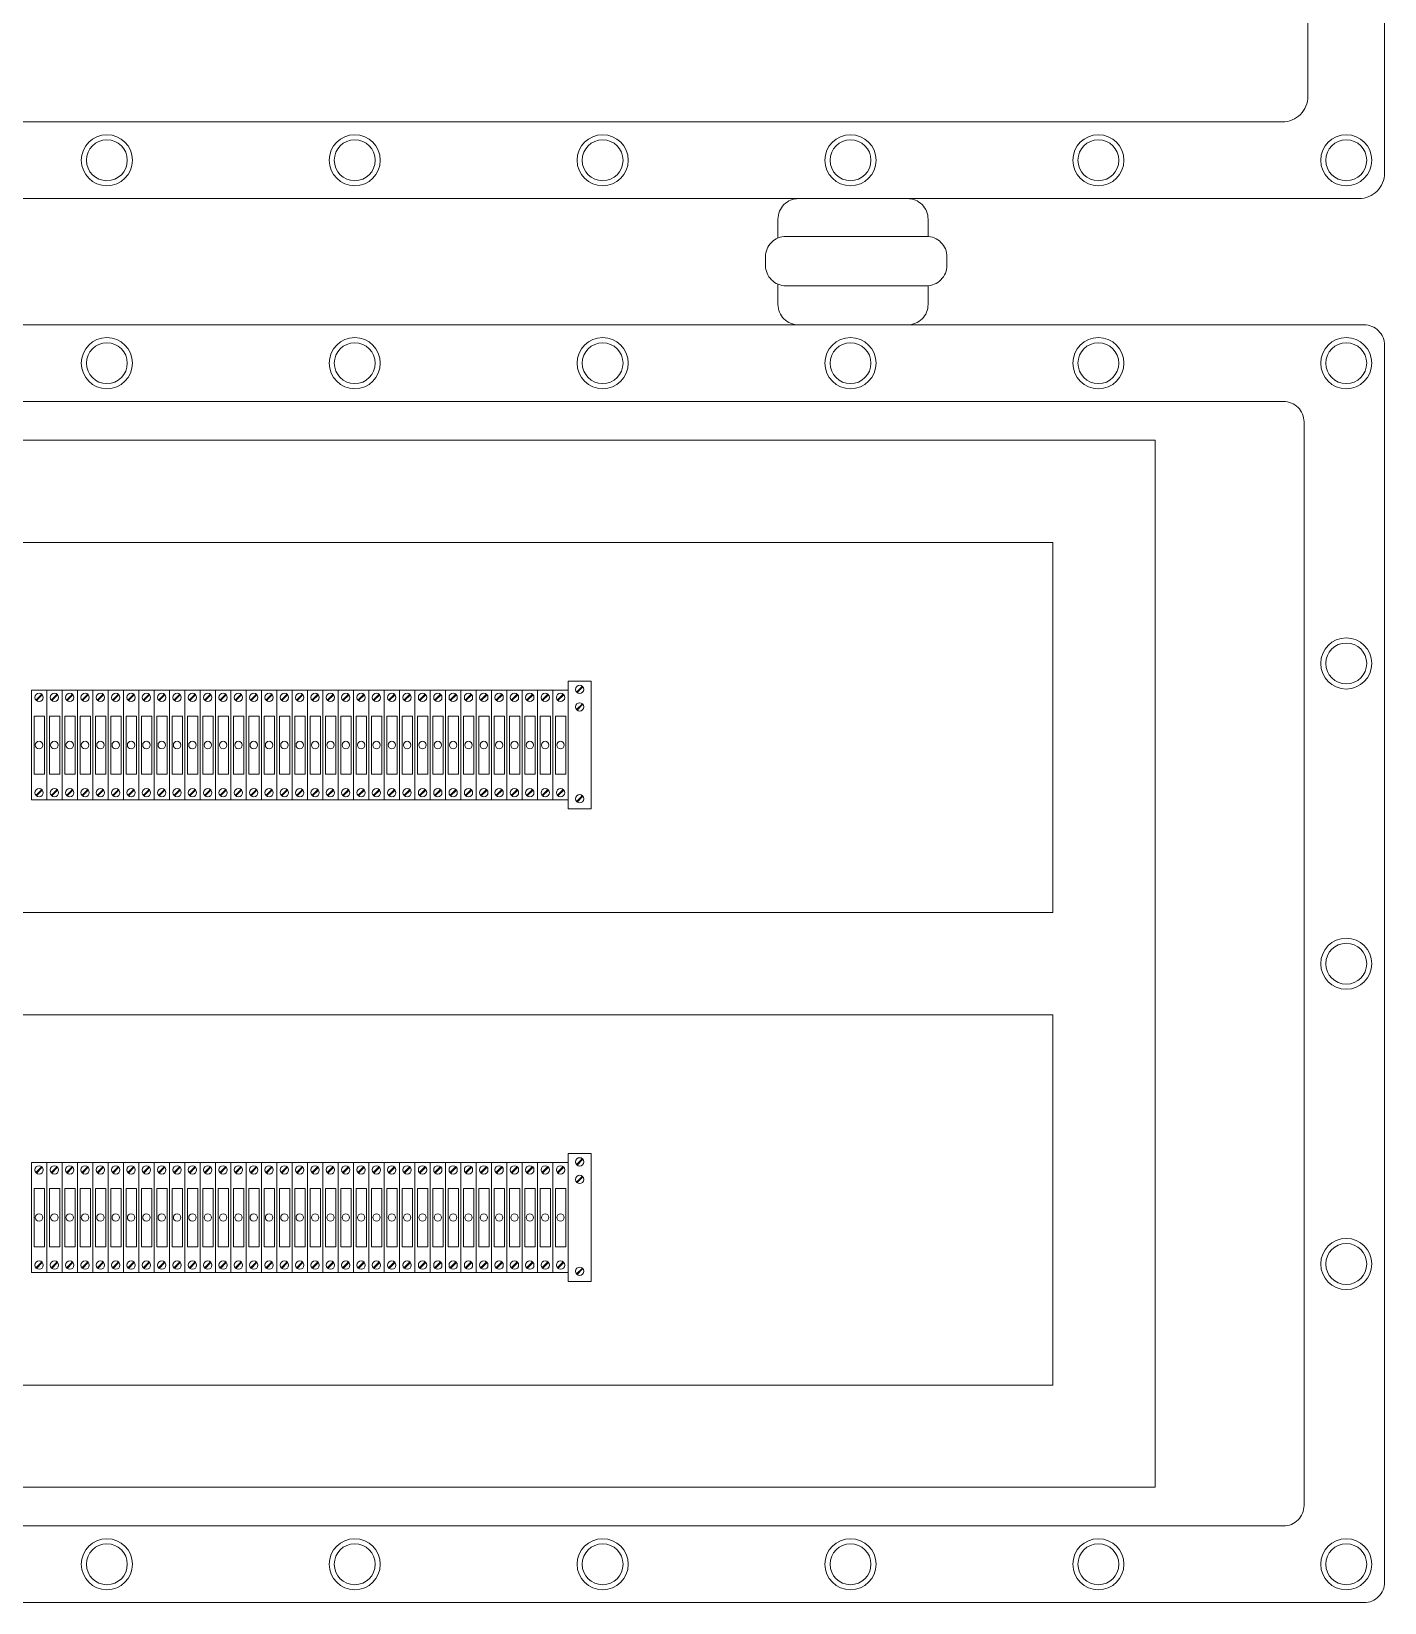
# Model space of a CAD drawing. Header units: millimetres. Extents: x 43457 to 72822, y 60284 to 123188.
# Drawn here: x 44845 to 45375, y 61256 to 61871 of the extents above; entities that cross this region are included whole.
import ezdxf

# ---------------------------------------------------------------- set-up
doc = ezdxf.new("R2010")
doc.units = ezdxf.units.MM
doc.header["$LTSCALE"] = 10
doc.layers.add('1轮廓实线层', color=7, linetype='Continuous', lineweight=18)

msp = doc.modelspace()

# ---------------------------------------------------------------- linework, layer by layer
at = {"layer": '1轮廓实线层'}
for p, q in [((44014.75, 61835.37), (45334.75, 61835.37)), ((44787.65, 61755.96), (45366.75, 61755.96)), ((44011.23, 61725.96), (45335.23, 61725.96)), ((44061.51, 61710.84), (45284.95, 61710.84)), ((45284.95, 61301.08), (45284.95, 61710.84)), ((44101.51, 61670.84), (45244.95, 61670.84)), ((45244.95, 61525.96), (45244.95, 61670.84)), ((45244.95, 61525.96), (44101.51, 61525.96)), ((45244.95, 61485.96), (44101.51, 61485.96)), ((45244.95, 61341.08), (45244.95, 61485.96)), ((45244.95, 61341.08), (44101.51, 61341.08)), ((45284.95, 61301.08), (44061.51, 61301.08)), ((44949.65, 61301.08), (45029.65, 61301.08)), ((44011.23, 61285.96), (45335.23, 61285.96)), ((43982.75, 61255.96), (45366.75, 61255.96))]:
    msp.add_line(p, q, dxfattribs=at)
at = {"layer": '1轮廓实线层', "lineweight": 13}
for p, q in [((44845.22, 61613.03), (44851.22, 61613.03)), ((44845.22, 61570.03), (44845.22, 61613.03)), ((44851.22, 61613.03), (44851.22, 61570.03)), ((44851.22, 61613.03), (44857.22, 61613.03)), ((44851.22, 61570.03), (44851.22, 61613.03)), ((44857.22, 61613.03), (44857.22, 61570.03)), ((44857.22, 61613.03), (44863.22, 61613.03)), ((44857.22, 61570.03), (44857.22, 61613.03)), ((44863.22, 61613.03), (44863.22, 61570.03)), ((44863.22, 61613.03), (44869.22, 61613.03)), ((44863.22, 61570.03), (44863.22, 61613.03)), ((44869.22, 61613.03), (44869.22, 61570.03)), ((44869.23, 61613.03), (44875.23, 61613.03)), ((44869.23, 61570.03), (44869.23, 61613.03)), ((44875.23, 61613.03), (44875.23, 61570.03)), ((44875.23, 61613.03), (44881.23, 61613.03)), ((44875.23, 61570.03), (44875.23, 61613.03)), ((44881.23, 61613.03), (44881.23, 61570.03)), ((44881.23, 61613.03), (44887.23, 61613.03)), ((44881.23, 61570.03), (44881.23, 61613.03)), ((44887.23, 61613.03), (44887.23, 61570.03)), ((44887.23, 61613.03), (44893.23, 61613.03)), ((44887.23, 61570.03), (44887.23, 61613.03)), ((44893.23, 61613.03), (44893.23, 61570.03)), ((44893.23, 61613.03), (44899.23, 61613.03)), ((44893.23, 61570.03), (44893.23, 61613.03)), ((44899.23, 61613.03), (44899.23, 61570.03)), ((44899.23, 61613.03), (44905.23, 61613.03)), ((44899.23, 61570.03), (44899.23, 61613.03)), ((44905.23, 61613.03), (44905.23, 61570.03)), ((44905.23, 61613.03), (44911.23, 61613.03)), ((44905.23, 61570.03), (44905.23, 61613.03)), ((44911.23, 61613.03), (44911.23, 61570.03)), ((44911.24, 61613.03), (44917.24, 61613.03)), ((44911.24, 61570.03), (44911.24, 61613.03)), ((44917.24, 61613.03), (44917.24, 61570.03)), ((44917.24, 61613.03), (44923.24, 61613.03)), ((44917.24, 61570.03), (44917.24, 61613.03)), ((44923.24, 61613.03), (44923.24, 61570.03)), ((44923.24, 61613.03), (44929.24, 61613.03)), ((44923.24, 61570.03), (44923.24, 61613.03)), ((44929.24, 61613.03), (44929.24, 61570.03)), ((44929.24, 61613.03), (44935.24, 61613.03)), ((44929.24, 61570.03), (44929.24, 61613.03)), ((44935.24, 61613.03), (44935.24, 61570.03)), ((44935.24, 61570.03), (44935.24, 61613.03)), ((44935.24, 61613.03), (44941.24, 61613.03)), ((44935.24, 61570.03), (44935.24, 61613.03)), ((44941.24, 61613.03), (44941.24, 61570.03)), ((44941.24, 61613.03), (44947.24, 61613.03)), ((44941.24, 61570.03), (44941.24, 61613.03)), ((44947.24, 61613.03), (44947.24, 61570.03)), ((44947.24, 61613.03), (44953.24, 61613.03)), ((44947.24, 61570.03), (44947.24, 61613.03)), ((44953.24, 61613.03), (44953.24, 61570.03)), ((44953.25, 61613.03), (44959.25, 61613.03)), ((44953.25, 61570.03), (44953.25, 61613.03)), ((44959.25, 61613.03), (44959.25, 61570.03)), ((44959.25, 61613.03), (44965.25, 61613.03)), ((44959.25, 61570.03), (44959.25, 61613.03)), ((44965.25, 61613.03), (44965.25, 61570.03)), ((44965.25, 61613.03), (44971.25, 61613.03)), ((44965.25, 61570.03), (44965.25, 61613.03)), ((44971.25, 61613.03), (44971.25, 61570.03)), ((44971.25, 61613.03), (44977.25, 61613.03)), ((44971.25, 61570.03), (44971.25, 61613.03)), ((44977.25, 61613.03), (44977.25, 61570.03)), ((44977.25, 61613.03), (44983.25, 61613.03)), ((44977.25, 61570.03), (44977.25, 61613.03)), ((44983.25, 61613.03), (44983.25, 61570.03)), ((44983.25, 61613.03), (44989.25, 61613.03)), ((44983.25, 61570.03), (44983.25, 61613.03)), ((44989.25, 61613.03), (44989.25, 61570.03)), ((44989.25, 61613.03), (44995.25, 61613.03)), ((44989.25, 61570.03), (44989.25, 61613.03)), ((44995.25, 61613.03), (44995.25, 61570.03)), ((44995.26, 61613.03), (45001.26, 61613.03)), ((44995.26, 61570.03), (44995.26, 61613.03)), ((45001.26, 61613.03), (45001.26, 61570.03)), ((45001.26, 61613.03), (45007.26, 61613.03)), ((45001.26, 61570.03), (45001.26, 61613.03)), ((45007.26, 61613.03), (45007.26, 61570.03)), ((45007.26, 61613.03), (45013.26, 61613.03)), ((45007.26, 61570.03), (45007.26, 61613.03)), ((45013.26, 61613.03), (45013.26, 61570.03)), ((45013.26, 61613.03), (45019.26, 61613.03)), ((45013.26, 61570.03), (45013.26, 61613.03)), ((45019.26, 61613.03), (45019.26, 61570.03)), ((45019.26, 61613.03), (45025.26, 61613.03)), ((45019.26, 61570.03), (45019.26, 61613.03)), ((45025.26, 61613.03), (45025.26, 61570.03)), ((45025.26, 61613.03), (45031.26, 61613.03)), ((45025.26, 61570.03), (45025.26, 61613.03)), ((45031.26, 61613.03), (45031.26, 61570.03)), ((45031.26, 61613.03), (45037.26, 61613.03)), ((45031.26, 61570.03), (45031.26, 61613.03)), ((45037.26, 61613.03), (45037.26, 61570.03)), ((45037.26, 61613.03), (45043.26, 61613.03)), ((45037.26, 61570.03), (45037.26, 61613.03)), ((45043.26, 61613.03), (45043.26, 61570.03)), ((45043.27, 61613.03), (45049.27, 61613.03)), ((45043.27, 61570.03), (45043.27, 61613.03)), ((45049.27, 61613.03), (45049.27, 61570.03)), ((45049.27, 61613.03), (45055.27, 61613.03)), ((45049.27, 61570.03), (45049.27, 61613.03)), ((45055.27, 61616.53), (45064.27, 61616.53)), ((45055.27, 61566.53), (45055.27, 61616.53)), ((45055.27, 61613.03), (45055.27, 61570.03)), ((45055.27, 61570.03), (45055.27, 61613.03)), ((45058.52, 61612.26), (45060.82, 61614.56)), ((45058.72, 61612.06), (45061.02, 61614.36)), ((45064.27, 61616.53), (45064.27, 61566.53)), ((44846.97, 61609.13), (44849.27, 61611.43)), ((44847.17, 61608.93), (44849.47, 61611.22)), ((44852.97, 61609.13), (44855.27, 61611.43)), ((44853.17, 61608.93), (44855.47, 61611.22)), ((44858.97, 61609.13), (44861.27, 61611.43)), ((44859.17, 61608.93), (44861.47, 61611.22)), ((44864.97, 61609.13), (44867.27, 61611.43)), ((44865.18, 61608.93), (44867.47, 61611.22)), ((44870.98, 61609.13), (44873.27, 61611.43)), ((44871.18, 61608.93), (44873.48, 61611.22)), ((44876.98, 61609.13), (44879.28, 61611.43)), ((44877.18, 61608.93), (44879.48, 61611.22)), ((44882.98, 61609.13), (44885.28, 61611.43)), ((44883.18, 61608.93), (44885.48, 61611.22)), ((44888.98, 61609.13), (44891.28, 61611.43)), ((44889.18, 61608.93), (44891.48, 61611.22)), ((44894.98, 61609.13), (44897.28, 61611.43)), ((44895.18, 61608.93), (44897.48, 61611.22)), ((44900.98, 61609.13), (44903.28, 61611.43)), ((44901.18, 61608.93), (44903.48, 61611.22)), ((44906.98, 61609.13), (44909.28, 61611.43)), ((44907.19, 61608.93), (44909.48, 61611.22)), ((44912.99, 61609.13), (44915.28, 61611.43)), ((44913.19, 61608.93), (44915.49, 61611.22)), ((44918.99, 61609.13), (44921.29, 61611.43)), ((44919.19, 61608.93), (44921.49, 61611.22)), ((44924.99, 61609.13), (44927.29, 61611.43)), ((44925.19, 61608.93), (44927.49, 61611.22)), ((44930.99, 61609.13), (44933.29, 61611.43)), ((44931.19, 61608.93), (44933.49, 61611.22)), ((44936.99, 61609.13), (44939.29, 61611.43)), ((44937.19, 61608.93), (44939.49, 61611.22)), ((44942.99, 61609.13), (44945.29, 61611.43)), ((44943.2, 61608.93), (44945.49, 61611.22)), ((44948.99, 61609.13), (44951.29, 61611.43)), ((44949.2, 61608.93), (44951.49, 61611.22)), ((44955, 61609.13), (44957.29, 61611.43)), ((44955.2, 61608.93), (44957.5, 61611.22)), ((44961, 61609.13), (44963.3, 61611.43)), ((44961.2, 61608.93), (44963.5, 61611.22)), ((44967, 61609.13), (44969.3, 61611.43)), ((44967.2, 61608.93), (44969.5, 61611.22)), ((44973, 61609.13), (44975.3, 61611.43)), ((44973.2, 61608.93), (44975.5, 61611.22)), ((44979, 61609.13), (44981.3, 61611.43)), ((44979.2, 61608.93), (44981.5, 61611.22)), ((44985, 61609.13), (44987.3, 61611.43)), ((44985.2, 61608.93), (44987.5, 61611.22)), ((44991, 61609.13), (44993.3, 61611.43)), ((44991.21, 61608.93), (44993.5, 61611.22)), ((44997.01, 61609.13), (44999.3, 61611.43)), ((44997.21, 61608.93), (44999.51, 61611.22)), ((45003.01, 61609.13), (45005.31, 61611.43)), ((45003.21, 61608.93), (45005.51, 61611.22)), ((45009.01, 61609.13), (45011.31, 61611.43)), ((45009.21, 61608.93), (45011.51, 61611.22)), ((45015.01, 61609.13), (45017.31, 61611.43)), ((45015.21, 61608.93), (45017.51, 61611.22)), ((45021.01, 61609.13), (45023.31, 61611.43)), ((45021.21, 61608.93), (45023.51, 61611.22)), ((45027.01, 61609.13), (45029.31, 61611.43)), ((45027.21, 61608.93), (45029.51, 61611.22)), ((45033.01, 61609.13), (45035.31, 61611.43)), ((45033.22, 61608.93), (45035.51, 61611.22)), ((45039.01, 61609.13), (45041.31, 61611.43)), ((45039.22, 61608.93), (45041.51, 61611.22)), ((45045.02, 61609.13), (45047.31, 61611.43)), ((45045.22, 61608.93), (45047.52, 61611.22)), ((45051.02, 61609.13), (45053.32, 61611.43)), ((45051.22, 61608.93), (45053.52, 61611.22)), ((45058.52, 61605.39), (45060.82, 61607.69)), ((45058.72, 61605.19), (45061.02, 61607.49)), ((44851.22, 61570.03), (44845.22, 61570.03)), ((44846.97, 61571.83), (44849.27, 61574.13)), ((44847.17, 61571.63), (44849.47, 61573.93)), ((44857.22, 61570.03), (44851.22, 61570.03)), ((44852.97, 61571.83), (44855.27, 61574.13)), ((44853.17, 61571.63), (44855.47, 61573.93)), ((44863.22, 61570.03), (44857.22, 61570.03)), ((44858.97, 61571.83), (44861.27, 61574.13)), ((44859.17, 61571.63), (44861.47, 61573.93)), ((44869.22, 61570.03), (44863.22, 61570.03)), ((44864.97, 61571.83), (44867.27, 61574.13)), ((44865.18, 61571.63), (44867.47, 61573.93)), ((44875.23, 61570.03), (44869.23, 61570.03)), ((44870.98, 61571.83), (44873.27, 61574.13)), ((44871.18, 61571.63), (44873.48, 61573.93)), ((44881.23, 61570.03), (44875.23, 61570.03)), ((44876.98, 61571.83), (44879.28, 61574.13)), ((44877.18, 61571.63), (44879.48, 61573.93)), ((44887.23, 61570.03), (44881.23, 61570.03)), ((44882.98, 61571.83), (44885.28, 61574.13)), ((44883.18, 61571.63), (44885.48, 61573.93)), ((44893.23, 61570.03), (44887.23, 61570.03)), ((44888.98, 61571.83), (44891.28, 61574.13)), ((44889.18, 61571.63), (44891.48, 61573.93)), ((44899.23, 61570.03), (44893.23, 61570.03)), ((44894.98, 61571.83), (44897.28, 61574.13)), ((44895.18, 61571.63), (44897.48, 61573.93)), ((44905.23, 61570.03), (44899.23, 61570.03)), ((44900.98, 61571.83), (44903.28, 61574.13)), ((44901.18, 61571.63), (44903.48, 61573.93)), ((44911.23, 61570.03), (44905.23, 61570.03)), ((44906.98, 61571.83), (44909.28, 61574.13)), ((44907.19, 61571.63), (44909.48, 61573.93)), ((44917.24, 61570.03), (44911.24, 61570.03)), ((44912.99, 61571.83), (44915.28, 61574.13)), ((44913.19, 61571.63), (44915.49, 61573.93)), ((44923.24, 61570.03), (44917.24, 61570.03)), ((44918.99, 61571.83), (44921.29, 61574.13)), ((44919.19, 61571.63), (44921.49, 61573.93)), ((44929.24, 61570.03), (44923.24, 61570.03)), ((44924.99, 61571.83), (44927.29, 61574.13)), ((44925.19, 61571.63), (44927.49, 61573.93)), ((44935.24, 61570.03), (44929.24, 61570.03)), ((44930.99, 61571.83), (44933.29, 61574.13)), ((44931.19, 61571.63), (44933.49, 61573.93)), ((44941.24, 61570.03), (44935.24, 61570.03)), ((44936.99, 61571.83), (44939.29, 61574.13)), ((44937.19, 61571.63), (44939.49, 61573.93)), ((44947.24, 61570.03), (44941.24, 61570.03)), ((44942.99, 61571.83), (44945.29, 61574.13)), ((44943.2, 61571.63), (44945.49, 61573.93)), ((44953.24, 61570.03), (44947.24, 61570.03)), ((44948.99, 61571.83), (44951.29, 61574.13)), ((44949.2, 61571.63), (44951.49, 61573.93)), ((44959.25, 61570.03), (44953.25, 61570.03)), ((44955, 61571.83), (44957.29, 61574.13)), ((44955.2, 61571.63), (44957.5, 61573.93)), ((44965.25, 61570.03), (44959.25, 61570.03)), ((44961, 61571.83), (44963.3, 61574.13)), ((44961.2, 61571.63), (44963.5, 61573.93)), ((44971.25, 61570.03), (44965.25, 61570.03)), ((44967, 61571.83), (44969.3, 61574.13)), ((44967.2, 61571.63), (44969.5, 61573.93)), ((44977.25, 61570.03), (44971.25, 61570.03)), ((44973, 61571.83), (44975.3, 61574.13)), ((44973.2, 61571.63), (44975.5, 61573.93)), ((44983.25, 61570.03), (44977.25, 61570.03)), ((44979, 61571.83), (44981.3, 61574.13)), ((44979.2, 61571.63), (44981.5, 61573.93)), ((44989.25, 61570.03), (44983.25, 61570.03)), ((44985, 61571.83), (44987.3, 61574.13)), ((44985.2, 61571.63), (44987.5, 61573.93)), ((44995.25, 61570.03), (44989.25, 61570.03)), ((44991, 61571.83), (44993.3, 61574.13)), ((44991.21, 61571.63), (44993.5, 61573.93)), ((45001.26, 61570.03), (44995.26, 61570.03)), ((44997.01, 61571.83), (44999.3, 61574.13)), ((44997.21, 61571.63), (44999.51, 61573.93)), ((45007.26, 61570.03), (45001.26, 61570.03)), ((45003.01, 61571.83), (45005.31, 61574.13)), ((45003.21, 61571.63), (45005.51, 61573.93)), ((45013.26, 61570.03), (45007.26, 61570.03)), ((45009.01, 61571.83), (45011.31, 61574.13)), ((45009.21, 61571.63), (45011.51, 61573.93)), ((45019.26, 61570.03), (45013.26, 61570.03)), ((45015.01, 61571.83), (45017.31, 61574.13)), ((45015.21, 61571.63), (45017.51, 61573.93)), ((45025.26, 61570.03), (45019.26, 61570.03)), ((45021.01, 61571.83), (45023.31, 61574.13)), ((45021.21, 61571.63), (45023.51, 61573.93)), ((45031.26, 61570.03), (45025.26, 61570.03)), ((45027.01, 61571.83), (45029.31, 61574.13)), ((45027.21, 61571.63), (45029.51, 61573.93)), ((45037.26, 61570.03), (45031.26, 61570.03)), ((45033.01, 61571.83), (45035.31, 61574.13)), ((45033.22, 61571.63), (45035.51, 61573.93)), ((45043.26, 61570.03), (45037.26, 61570.03)), ((45039.01, 61571.83), (45041.31, 61574.13)), ((45039.22, 61571.63), (45041.51, 61573.93)), ((45049.27, 61570.03), (45043.27, 61570.03)), ((45045.02, 61571.83), (45047.31, 61574.13)), ((45045.22, 61571.63), (45047.52, 61573.93)), ((45055.27, 61570.03), (45049.27, 61570.03)), ((45051.02, 61571.83), (45053.32, 61574.13)), ((45051.22, 61571.63), (45053.52, 61573.93)), ((45058.52, 61569.44), (45060.82, 61571.74)), ((45058.72, 61569.24), (45061.02, 61571.54)), ((45064.27, 61566.53), (45055.27, 61566.53)), ((44845.22, 61428.15), (44851.22, 61428.15)), ((44845.22, 61385.15), (44845.22, 61428.15)), ((44851.22, 61428.15), (44851.22, 61385.15)), ((44851.22, 61428.15), (44857.22, 61428.15)), ((44851.22, 61385.15), (44851.22, 61428.15)), ((44857.22, 61428.15), (44857.22, 61385.15)), ((44857.22, 61428.15), (44863.22, 61428.15)), ((44857.22, 61385.15), (44857.22, 61428.15)), ((44863.22, 61428.15), (44863.22, 61385.15)), ((44863.22, 61428.15), (44869.22, 61428.15)), ((44863.22, 61385.15), (44863.22, 61428.15)), ((44869.22, 61428.15), (44869.22, 61385.15)), ((44869.23, 61428.15), (44875.23, 61428.15)), ((44869.23, 61385.15), (44869.23, 61428.15)), ((44875.23, 61428.15), (44875.23, 61385.15)), ((44875.23, 61428.15), (44881.23, 61428.15)), ((44875.23, 61385.15), (44875.23, 61428.15)), ((44881.23, 61428.15), (44881.23, 61385.15)), ((44881.23, 61428.15), (44887.23, 61428.15)), ((44881.23, 61385.15), (44881.23, 61428.15)), ((44887.23, 61428.15), (44887.23, 61385.15)), ((44887.23, 61428.15), (44893.23, 61428.15)), ((44887.23, 61385.15), (44887.23, 61428.15)), ((44893.23, 61428.15), (44893.23, 61385.15)), ((44893.23, 61428.15), (44899.23, 61428.15)), ((44893.23, 61385.15), (44893.23, 61428.15)), ((44899.23, 61428.15), (44899.23, 61385.15)), ((44899.23, 61428.15), (44905.23, 61428.15)), ((44899.23, 61385.15), (44899.23, 61428.15)), ((44905.23, 61428.15), (44905.23, 61385.15)), ((44905.23, 61428.15), (44911.23, 61428.15)), ((44905.23, 61385.15), (44905.23, 61428.15)), ((44911.23, 61428.15), (44911.23, 61385.15)), ((44911.24, 61428.15), (44917.24, 61428.15)), ((44911.24, 61385.15), (44911.24, 61428.15)), ((44917.24, 61428.15), (44917.24, 61385.15)), ((44917.24, 61428.15), (44923.24, 61428.15)), ((44917.24, 61385.15), (44917.24, 61428.15)), ((44923.24, 61428.15), (44923.24, 61385.15)), ((44923.24, 61428.15), (44929.24, 61428.15)), ((44923.24, 61385.15), (44923.24, 61428.15)), ((44929.24, 61428.15), (44929.24, 61385.15)), ((44929.24, 61428.15), (44935.24, 61428.15)), ((44929.24, 61385.15), (44929.24, 61428.15)), ((44935.24, 61428.15), (44935.24, 61385.15)), ((44935.24, 61385.15), (44935.24, 61428.15)), ((44935.24, 61428.15), (44941.24, 61428.15)), ((44935.24, 61385.15), (44935.24, 61428.15)), ((44941.24, 61428.15), (44941.24, 61385.15)), ((44941.24, 61428.15), (44947.24, 61428.15)), ((44941.24, 61385.15), (44941.24, 61428.15)), ((44947.24, 61428.15), (44947.24, 61385.15)), ((44947.24, 61428.15), (44953.24, 61428.15)), ((44947.24, 61385.15), (44947.24, 61428.15)), ((44953.24, 61428.15), (44953.24, 61385.15)), ((44953.25, 61428.15), (44959.25, 61428.15)), ((44953.25, 61385.15), (44953.25, 61428.15)), ((44959.25, 61428.15), (44959.25, 61385.15)), ((44959.25, 61428.15), (44965.25, 61428.15)), ((44959.25, 61385.15), (44959.25, 61428.15)), ((44965.25, 61428.15), (44965.25, 61385.15)), ((44965.25, 61428.15), (44971.25, 61428.15)), ((44965.25, 61385.15), (44965.25, 61428.15)), ((44971.25, 61428.15), (44971.25, 61385.15)), ((44971.25, 61428.15), (44977.25, 61428.15)), ((44971.25, 61385.15), (44971.25, 61428.15)), ((44977.25, 61428.15), (44977.25, 61385.15)), ((44977.25, 61428.15), (44983.25, 61428.15)), ((44977.25, 61385.15), (44977.25, 61428.15)), ((44983.25, 61428.15), (44983.25, 61385.15)), ((44983.25, 61428.15), (44989.25, 61428.15)), ((44983.25, 61385.15), (44983.25, 61428.15)), ((44989.25, 61428.15), (44989.25, 61385.15)), ((44989.25, 61428.15), (44995.25, 61428.15)), ((44989.25, 61385.15), (44989.25, 61428.15)), ((44995.25, 61428.15), (44995.25, 61385.15)), ((44995.26, 61428.15), (45001.26, 61428.15)), ((44995.26, 61385.15), (44995.26, 61428.15)), ((45001.26, 61428.15), (45001.26, 61385.15)), ((45001.26, 61428.15), (45007.26, 61428.15)), ((45001.26, 61385.15), (45001.26, 61428.15)), ((45007.26, 61428.15), (45007.26, 61385.15)), ((45007.26, 61428.15), (45013.26, 61428.15)), ((45007.26, 61385.15), (45007.26, 61428.15)), ((45013.26, 61428.15), (45013.26, 61385.15)), ((45013.26, 61428.15), (45019.26, 61428.15)), ((45013.26, 61385.15), (45013.26, 61428.15)), ((45019.26, 61428.15), (45019.26, 61385.15)), ((45019.26, 61428.15), (45025.26, 61428.15)), ((45019.26, 61385.15), (45019.26, 61428.15)), ((45025.26, 61428.15), (45025.26, 61385.15)), ((45025.26, 61428.15), (45031.26, 61428.15)), ((45025.26, 61385.15), (45025.26, 61428.15)), ((45031.26, 61428.15), (45031.26, 61385.15)), ((45031.26, 61428.15), (45037.26, 61428.15)), ((45031.26, 61385.15), (45031.26, 61428.15)), ((45037.26, 61428.15), (45037.26, 61385.15)), ((45037.26, 61428.15), (45043.26, 61428.15)), ((45037.26, 61385.15), (45037.26, 61428.15)), ((45043.26, 61428.15), (45043.26, 61385.15)), ((45043.27, 61428.15), (45049.27, 61428.15)), ((45043.27, 61385.15), (45043.27, 61428.15)), ((45049.27, 61428.15), (45049.27, 61385.15)), ((45049.27, 61428.15), (45055.27, 61428.15)), ((45049.27, 61385.15), (45049.27, 61428.15)), ((45055.27, 61431.65), (45064.27, 61431.65)), ((45055.27, 61381.65), (45055.27, 61431.65)), ((45055.27, 61428.15), (45055.27, 61385.15)), ((45055.27, 61385.15), (45055.27, 61428.15)), ((45058.52, 61427.38), (45060.82, 61429.68)), ((45058.72, 61427.18), (45061.02, 61429.48)), ((45064.27, 61431.65), (45064.27, 61381.65)), ((44846.97, 61424.25), (44849.27, 61426.54)), ((44847.17, 61424.04), (44849.47, 61426.34)), ((44852.97, 61424.25), (44855.27, 61426.54)), ((44853.17, 61424.04), (44855.47, 61426.34)), ((44858.97, 61424.25), (44861.27, 61426.54)), ((44859.17, 61424.04), (44861.47, 61426.34)), ((44864.97, 61424.25), (44867.27, 61426.54)), ((44865.18, 61424.04), (44867.47, 61426.34)), ((44870.98, 61424.25), (44873.27, 61426.54)), ((44871.18, 61424.04), (44873.48, 61426.34)), ((44876.98, 61424.25), (44879.28, 61426.54)), ((44877.18, 61424.04), (44879.48, 61426.34)), ((44882.98, 61424.25), (44885.28, 61426.54)), ((44883.18, 61424.04), (44885.48, 61426.34)), ((44888.98, 61424.25), (44891.28, 61426.54)), ((44889.18, 61424.04), (44891.48, 61426.34)), ((44894.98, 61424.25), (44897.28, 61426.54)), ((44895.18, 61424.04), (44897.48, 61426.34)), ((44900.98, 61424.25), (44903.28, 61426.54)), ((44901.18, 61424.04), (44903.48, 61426.34)), ((44906.98, 61424.25), (44909.28, 61426.54)), ((44907.19, 61424.04), (44909.48, 61426.34)), ((44912.99, 61424.25), (44915.28, 61426.54)), ((44913.19, 61424.04), (44915.49, 61426.34)), ((44918.99, 61424.25), (44921.29, 61426.54)), ((44919.19, 61424.04), (44921.49, 61426.34)), ((44924.99, 61424.25), (44927.29, 61426.54)), ((44925.19, 61424.04), (44927.49, 61426.34)), ((44930.99, 61424.25), (44933.29, 61426.54)), ((44931.19, 61424.04), (44933.49, 61426.34)), ((44936.99, 61424.25), (44939.29, 61426.54)), ((44937.19, 61424.04), (44939.49, 61426.34)), ((44942.99, 61424.25), (44945.29, 61426.54)), ((44943.2, 61424.04), (44945.49, 61426.34)), ((44948.99, 61424.25), (44951.29, 61426.54)), ((44949.2, 61424.04), (44951.49, 61426.34)), ((44955, 61424.25), (44957.29, 61426.54)), ((44955.2, 61424.04), (44957.5, 61426.34)), ((44961, 61424.25), (44963.3, 61426.54)), ((44961.2, 61424.04), (44963.5, 61426.34)), ((44967, 61424.25), (44969.3, 61426.54)), ((44967.2, 61424.04), (44969.5, 61426.34)), ((44973, 61424.25), (44975.3, 61426.54)), ((44973.2, 61424.04), (44975.5, 61426.34)), ((44979, 61424.25), (44981.3, 61426.54)), ((44979.2, 61424.04), (44981.5, 61426.34)), ((44985, 61424.25), (44987.3, 61426.54)), ((44985.2, 61424.04), (44987.5, 61426.34)), ((44991, 61424.25), (44993.3, 61426.54)), ((44991.21, 61424.04), (44993.5, 61426.34)), ((44997.01, 61424.25), (44999.3, 61426.54)), ((44997.21, 61424.04), (44999.51, 61426.34)), ((45003.01, 61424.25), (45005.31, 61426.54)), ((45003.21, 61424.04), (45005.51, 61426.34)), ((45009.01, 61424.25), (45011.31, 61426.54)), ((45009.21, 61424.04), (45011.51, 61426.34)), ((45015.01, 61424.25), (45017.31, 61426.54)), ((45015.21, 61424.04), (45017.51, 61426.34)), ((45021.01, 61424.25), (45023.31, 61426.54)), ((45021.21, 61424.04), (45023.51, 61426.34)), ((45027.01, 61424.25), (45029.31, 61426.54)), ((45027.21, 61424.04), (45029.51, 61426.34)), ((45033.01, 61424.25), (45035.31, 61426.54)), ((45033.22, 61424.04), (45035.51, 61426.34)), ((45039.01, 61424.25), (45041.31, 61426.54)), ((45039.22, 61424.04), (45041.51, 61426.34)), ((45045.02, 61424.25), (45047.31, 61426.54)), ((45045.22, 61424.04), (45047.52, 61426.34)), ((45051.02, 61424.25), (45053.32, 61426.54)), ((45051.22, 61424.04), (45053.52, 61426.34)), ((45058.52, 61420.51), (45060.82, 61422.8)), ((45058.72, 61420.3), (45061.02, 61422.6)), ((44851.22, 61385.15), (44845.22, 61385.15)), ((44846.97, 61386.95), (44849.27, 61389.25)), ((44847.17, 61386.75), (44849.47, 61389.05)), ((44857.22, 61385.15), (44851.22, 61385.15)), ((44852.97, 61386.95), (44855.27, 61389.25)), ((44853.17, 61386.75), (44855.47, 61389.05)), ((44863.22, 61385.15), (44857.22, 61385.15)), ((44858.97, 61386.95), (44861.27, 61389.25)), ((44859.17, 61386.75), (44861.47, 61389.05)), ((44869.22, 61385.15), (44863.22, 61385.15)), ((44864.97, 61386.95), (44867.27, 61389.25)), ((44865.18, 61386.75), (44867.47, 61389.05)), ((44875.23, 61385.15), (44869.23, 61385.15)), ((44870.98, 61386.95), (44873.27, 61389.25)), ((44871.18, 61386.75), (44873.48, 61389.05)), ((44881.23, 61385.15), (44875.23, 61385.15)), ((44876.98, 61386.95), (44879.28, 61389.25)), ((44877.18, 61386.75), (44879.48, 61389.05)), ((44887.23, 61385.15), (44881.23, 61385.15)), ((44882.98, 61386.95), (44885.28, 61389.25)), ((44883.18, 61386.75), (44885.48, 61389.05)), ((44893.23, 61385.15), (44887.23, 61385.15)), ((44888.98, 61386.95), (44891.28, 61389.25)), ((44889.18, 61386.75), (44891.48, 61389.05)), ((44899.23, 61385.15), (44893.23, 61385.15)), ((44894.98, 61386.95), (44897.28, 61389.25)), ((44895.18, 61386.75), (44897.48, 61389.05)), ((44905.23, 61385.15), (44899.23, 61385.15)), ((44900.98, 61386.95), (44903.28, 61389.25)), ((44901.18, 61386.75), (44903.48, 61389.05)), ((44911.23, 61385.15), (44905.23, 61385.15)), ((44906.98, 61386.95), (44909.28, 61389.25)), ((44907.19, 61386.75), (44909.48, 61389.05)), ((44917.24, 61385.15), (44911.24, 61385.15)), ((44912.99, 61386.95), (44915.28, 61389.25)), ((44913.19, 61386.75), (44915.49, 61389.05)), ((44923.24, 61385.15), (44917.24, 61385.15)), ((44918.99, 61386.95), (44921.29, 61389.25)), ((44919.19, 61386.75), (44921.49, 61389.05)), ((44929.24, 61385.15), (44923.24, 61385.15)), ((44924.99, 61386.95), (44927.29, 61389.25)), ((44925.19, 61386.75), (44927.49, 61389.05)), ((44935.24, 61385.15), (44929.24, 61385.15)), ((44930.99, 61386.95), (44933.29, 61389.25)), ((44931.19, 61386.75), (44933.49, 61389.05)), ((44941.24, 61385.15), (44935.24, 61385.15)), ((44936.99, 61386.95), (44939.29, 61389.25)), ((44937.19, 61386.75), (44939.49, 61389.05)), ((44947.24, 61385.15), (44941.24, 61385.15)), ((44942.99, 61386.95), (44945.29, 61389.25)), ((44943.2, 61386.75), (44945.49, 61389.05)), ((44953.24, 61385.15), (44947.24, 61385.15)), ((44948.99, 61386.95), (44951.29, 61389.25)), ((44949.2, 61386.75), (44951.49, 61389.05)), ((44959.25, 61385.15), (44953.25, 61385.15)), ((44955, 61386.95), (44957.29, 61389.25)), ((44955.2, 61386.75), (44957.5, 61389.05)), ((44965.25, 61385.15), (44959.25, 61385.15)), ((44961, 61386.95), (44963.3, 61389.25)), ((44961.2, 61386.75), (44963.5, 61389.05)), ((44971.25, 61385.15), (44965.25, 61385.15)), ((44967, 61386.95), (44969.3, 61389.25)), ((44967.2, 61386.75), (44969.5, 61389.05)), ((44977.25, 61385.15), (44971.25, 61385.15)), ((44973, 61386.95), (44975.3, 61389.25)), ((44973.2, 61386.75), (44975.5, 61389.05)), ((44983.25, 61385.15), (44977.25, 61385.15)), ((44979, 61386.95), (44981.3, 61389.25)), ((44979.2, 61386.75), (44981.5, 61389.05)), ((44989.25, 61385.15), (44983.25, 61385.15)), ((44985, 61386.95), (44987.3, 61389.25)), ((44985.2, 61386.75), (44987.5, 61389.05)), ((44995.25, 61385.15), (44989.25, 61385.15)), ((44991, 61386.95), (44993.3, 61389.25)), ((44991.21, 61386.75), (44993.5, 61389.05)), ((45001.26, 61385.15), (44995.26, 61385.15)), ((44997.01, 61386.95), (44999.3, 61389.25)), ((44997.21, 61386.75), (44999.51, 61389.05)), ((45007.26, 61385.15), (45001.26, 61385.15)), ((45003.01, 61386.95), (45005.31, 61389.25)), ((45003.21, 61386.75), (45005.51, 61389.05)), ((45013.26, 61385.15), (45007.26, 61385.15)), ((45009.01, 61386.95), (45011.31, 61389.25)), ((45009.21, 61386.75), (45011.51, 61389.05)), ((45019.26, 61385.15), (45013.26, 61385.15)), ((45015.01, 61386.95), (45017.31, 61389.25)), ((45015.21, 61386.75), (45017.51, 61389.05)), ((45025.26, 61385.15), (45019.26, 61385.15)), ((45021.01, 61386.95), (45023.31, 61389.25)), ((45021.21, 61386.75), (45023.51, 61389.05)), ((45031.26, 61385.15), (45025.26, 61385.15)), ((45027.01, 61386.95), (45029.31, 61389.25)), ((45027.21, 61386.75), (45029.51, 61389.05)), ((45037.26, 61385.15), (45031.26, 61385.15)), ((45033.01, 61386.95), (45035.31, 61389.25)), ((45033.22, 61386.75), (45035.51, 61389.05)), ((45043.26, 61385.15), (45037.26, 61385.15)), ((45039.01, 61386.95), (45041.31, 61389.25)), ((45039.22, 61386.75), (45041.51, 61389.05)), ((45049.27, 61385.15), (45043.27, 61385.15)), ((45045.02, 61386.95), (45047.31, 61389.25)), ((45045.22, 61386.75), (45047.52, 61389.05)), ((45055.27, 61385.15), (45049.27, 61385.15)), ((45051.02, 61386.95), (45053.32, 61389.25)), ((45051.22, 61386.75), (45053.52, 61389.05)), ((45058.52, 61384.56), (45060.82, 61386.86)), ((45058.72, 61384.36), (45061.02, 61386.66)), ((45064.27, 61381.65), (45055.27, 61381.65))]:
    msp.add_line(p, q, dxfattribs=at)
at = {"layer": '1轮廓实线层'}
for points in [[(45364.75, 61805.37), (43984.75, 61805.37, -0.414214), (43974.75, 61815.37), (43974.75, 62595.37, -0.414214), (43984.75, 62605.37)], [(45364.75, 62605.37, -0.414214), (45374.75, 62595.37), (45374.75, 61815.37, -0.414214), (45364.75, 61805.37)], [(45334.75, 62575.37, -0.414214), (45344.75, 62565.37), (45344.75, 61845.37, -0.414214), (45334.75, 61835.37)], [(45196.11, 61790.57), (45196.11, 61797.37, 0.414214), (45188.11, 61805.37), (45145.37, 61805.37, 0.414214), (45137.37, 61797.37), (45137.37, 61789.96)], [(45137.37, 61771.87), (45137.37, 61763.96, 0.414214), (45145.37, 61755.96), (45188.11, 61755.96, 0.414214), (45196.11, 61763.96), (45196.11, 61771.26)], [(45366.75, 61755.96, -0.414214), (45374.75, 61747.96), (45374.75, 61263.96, -0.414214), (45366.75, 61255.96)], [(45335.23, 61725.96, -0.414214), (45343.23, 61717.96), (45343.23, 61293.96, -0.414214), (45335.23, 61285.96)]]:
    msp.add_lwpolyline(points, format="xyb", dxfattribs=at)
msp.add_lwpolyline([(45203.49, 61782.59, 0.414214), (45195.49, 61790.59), (45140.49, 61790.59, 0.414214), (45132.49, 61782.59), (45132.49, 61779.24, 0.414214), (45140.49, 61771.24), (45195.49, 61771.24, 0.414214), (45203.49, 61779.24)], format="xyb", close=True, dxfattribs=at)
at = {"layer": '1轮廓实线层', "lineweight": 13}
for points in [[(44846.26, 61602.86), (44850.34, 61602.86), (44850.34, 61580.1), (44846.26, 61580.1)], [(44852.26, 61602.86), (44856.34, 61602.86), (44856.34, 61580.1), (44852.26, 61580.1)], [(44858.26, 61602.86), (44862.34, 61602.86), (44862.34, 61580.1), (44858.26, 61580.1)], [(44864.26, 61602.86), (44868.34, 61602.86), (44868.34, 61580.1), (44864.26, 61580.1)], [(44870.26, 61602.86), (44874.34, 61602.86), (44874.34, 61580.1), (44870.26, 61580.1)], [(44876.26, 61602.86), (44880.34, 61602.86), (44880.34, 61580.1), (44876.26, 61580.1)], [(44882.26, 61602.86), (44886.34, 61602.86), (44886.34, 61580.1), (44882.26, 61580.1)], [(44888.26, 61602.86), (44892.34, 61602.86), (44892.34, 61580.1), (44888.26, 61580.1)], [(44894.27, 61602.86), (44898.35, 61602.86), (44898.35, 61580.1), (44894.27, 61580.1)], [(44900.27, 61602.86), (44904.35, 61602.86), (44904.35, 61580.1), (44900.27, 61580.1)], [(44906.27, 61602.86), (44910.35, 61602.86), (44910.35, 61580.1), (44906.27, 61580.1)], [(44912.27, 61602.86), (44916.35, 61602.86), (44916.35, 61580.1), (44912.27, 61580.1)], [(44918.27, 61602.86), (44922.35, 61602.86), (44922.35, 61580.1), (44918.27, 61580.1)], [(44924.27, 61602.86), (44928.35, 61602.86), (44928.35, 61580.1), (44924.27, 61580.1)], [(44930.27, 61602.86), (44934.35, 61602.86), (44934.35, 61580.1), (44930.27, 61580.1)], [(44936.28, 61602.86), (44940.36, 61602.86), (44940.36, 61580.1), (44936.28, 61580.1)], [(44942.28, 61602.86), (44946.36, 61602.86), (44946.36, 61580.1), (44942.28, 61580.1)], [(44948.28, 61602.86), (44952.36, 61602.86), (44952.36, 61580.1), (44948.28, 61580.1)], [(44954.28, 61602.86), (44958.36, 61602.86), (44958.36, 61580.1), (44954.28, 61580.1)], [(44960.28, 61602.86), (44964.36, 61602.86), (44964.36, 61580.1), (44960.28, 61580.1)], [(44966.28, 61602.86), (44970.36, 61602.86), (44970.36, 61580.1), (44966.28, 61580.1)], [(44972.28, 61602.86), (44976.36, 61602.86), (44976.36, 61580.1), (44972.28, 61580.1)], [(44978.29, 61602.86), (44982.37, 61602.86), (44982.37, 61580.1), (44978.29, 61580.1)], [(44984.29, 61602.86), (44988.37, 61602.86), (44988.37, 61580.1), (44984.29, 61580.1)], [(44990.29, 61602.86), (44994.37, 61602.86), (44994.37, 61580.1), (44990.29, 61580.1)], [(44996.29, 61602.86), (45000.37, 61602.86), (45000.37, 61580.1), (44996.29, 61580.1)], [(45002.29, 61602.86), (45006.37, 61602.86), (45006.37, 61580.1), (45002.29, 61580.1)], [(45008.29, 61602.86), (45012.37, 61602.86), (45012.37, 61580.1), (45008.29, 61580.1)], [(45014.29, 61602.86), (45018.37, 61602.86), (45018.37, 61580.1), (45014.29, 61580.1)], [(45020.3, 61602.86), (45024.38, 61602.86), (45024.38, 61580.1), (45020.3, 61580.1)], [(45026.3, 61602.86), (45030.38, 61602.86), (45030.38, 61580.1), (45026.3, 61580.1)], [(45032.3, 61602.86), (45036.38, 61602.86), (45036.38, 61580.1), (45032.3, 61580.1)], [(45038.3, 61602.86), (45042.38, 61602.86), (45042.38, 61580.1), (45038.3, 61580.1)], [(45044.3, 61602.86), (45048.38, 61602.86), (45048.38, 61580.1), (45044.3, 61580.1)], [(45050.3, 61602.86), (45054.38, 61602.86), (45054.38, 61580.1), (45050.3, 61580.1)], [(44846.26, 61417.98), (44850.34, 61417.98), (44850.34, 61395.22), (44846.26, 61395.22)], [(44852.26, 61417.98), (44856.34, 61417.98), (44856.34, 61395.22), (44852.26, 61395.22)], [(44858.26, 61417.98), (44862.34, 61417.98), (44862.34, 61395.22), (44858.26, 61395.22)], [(44864.26, 61417.98), (44868.34, 61417.98), (44868.34, 61395.22), (44864.26, 61395.22)], [(44870.26, 61417.98), (44874.34, 61417.98), (44874.34, 61395.22), (44870.26, 61395.22)], [(44876.26, 61417.98), (44880.34, 61417.98), (44880.34, 61395.22), (44876.26, 61395.22)], [(44882.26, 61417.98), (44886.34, 61417.98), (44886.34, 61395.22), (44882.26, 61395.22)], [(44888.26, 61417.98), (44892.34, 61417.98), (44892.34, 61395.22), (44888.26, 61395.22)], [(44894.27, 61417.98), (44898.35, 61417.98), (44898.35, 61395.22), (44894.27, 61395.22)], [(44900.27, 61417.98), (44904.35, 61417.98), (44904.35, 61395.22), (44900.27, 61395.22)], [(44906.27, 61417.98), (44910.35, 61417.98), (44910.35, 61395.22), (44906.27, 61395.22)], [(44912.27, 61417.98), (44916.35, 61417.98), (44916.35, 61395.22), (44912.27, 61395.22)], [(44918.27, 61417.98), (44922.35, 61417.98), (44922.35, 61395.22), (44918.27, 61395.22)], [(44924.27, 61417.98), (44928.35, 61417.98), (44928.35, 61395.22), (44924.27, 61395.22)], [(44930.27, 61417.98), (44934.35, 61417.98), (44934.35, 61395.22), (44930.27, 61395.22)], [(44936.28, 61417.98), (44940.36, 61417.98), (44940.36, 61395.22), (44936.28, 61395.22)], [(44942.28, 61417.98), (44946.36, 61417.98), (44946.36, 61395.22), (44942.28, 61395.22)], [(44948.28, 61417.98), (44952.36, 61417.98), (44952.36, 61395.22), (44948.28, 61395.22)], [(44954.28, 61417.98), (44958.36, 61417.98), (44958.36, 61395.22), (44954.28, 61395.22)], [(44960.28, 61417.98), (44964.36, 61417.98), (44964.36, 61395.22), (44960.28, 61395.22)], [(44966.28, 61417.98), (44970.36, 61417.98), (44970.36, 61395.22), (44966.28, 61395.22)], [(44972.28, 61417.98), (44976.36, 61417.98), (44976.36, 61395.22), (44972.28, 61395.22)], [(44978.29, 61417.98), (44982.37, 61417.98), (44982.37, 61395.22), (44978.29, 61395.22)], [(44984.29, 61417.98), (44988.37, 61417.98), (44988.37, 61395.22), (44984.29, 61395.22)], [(44990.29, 61417.98), (44994.37, 61417.98), (44994.37, 61395.22), (44990.29, 61395.22)], [(44996.29, 61417.98), (45000.37, 61417.98), (45000.37, 61395.22), (44996.29, 61395.22)], [(45002.29, 61417.98), (45006.37, 61417.98), (45006.37, 61395.22), (45002.29, 61395.22)], [(45008.29, 61417.98), (45012.37, 61417.98), (45012.37, 61395.22), (45008.29, 61395.22)], [(45014.29, 61417.98), (45018.37, 61417.98), (45018.37, 61395.22), (45014.29, 61395.22)], [(45020.3, 61417.98), (45024.38, 61417.98), (45024.38, 61395.22), (45020.3, 61395.22)], [(45026.3, 61417.98), (45030.38, 61417.98), (45030.38, 61395.22), (45026.3, 61395.22)], [(45032.3, 61417.98), (45036.38, 61417.98), (45036.38, 61395.22), (45032.3, 61395.22)], [(45038.3, 61417.98), (45042.38, 61417.98), (45042.38, 61395.22), (45038.3, 61395.22)], [(45044.3, 61417.98), (45048.38, 61417.98), (45048.38, 61395.22), (45044.3, 61395.22)], [(45050.3, 61417.98), (45054.38, 61417.98), (45054.38, 61395.22), (45050.3, 61395.22)]]:
    msp.add_lwpolyline(points, close=True, dxfattribs=at)
at = {"layer": '1轮廓实线层'}
for centre, radius in [((44874.75, 61820.37), 10), ((44874.75, 61820.37), 8), ((44971.75, 61820.37), 10), ((44971.75, 61820.37), 8), ((45068.75, 61820.37), 10), ((45068.75, 61820.37), 8), ((45165.75, 61820.37), 10), ((45165.75, 61820.37), 8), ((45262.75, 61820.37), 10), ((45262.75, 61820.37), 8), ((45359.75, 61820.37), 10), ((45359.75, 61820.37), 8), ((44874.75, 61740.96), 10), ((44874.75, 61740.96), 8), ((44971.75, 61740.96), 10), ((44971.75, 61740.96), 8), ((45068.75, 61740.96), 10), ((45068.75, 61740.96), 8), ((45165.75, 61740.96), 10), ((45165.75, 61740.96), 8), ((45262.75, 61740.96), 10), ((45262.75, 61740.96), 8), ((45359.75, 61740.96), 10), ((45359.75, 61740.96), 8), ((45359.75, 61623.46), 10), ((45359.75, 61623.46), 8), ((45359.75, 61505.96), 10), ((45359.75, 61505.96), 8), ((45359.75, 61388.46), 10), ((45359.75, 61388.46), 8), ((44874.75, 61270.96), 10), ((44971.75, 61270.96), 10), ((45068.75, 61270.96), 10), ((45165.75, 61270.96), 10), ((45262.75, 61270.96), 10), ((45359.75, 61270.96), 10), ((44874.75, 61270.96), 8), ((44971.75, 61270.96), 8), ((45068.75, 61270.96), 8), ((45165.75, 61270.96), 8), ((45262.75, 61270.96), 8), ((45359.75, 61270.96), 8)]:
    msp.add_circle(centre, radius, dxfattribs=at)
at = {"layer": '1轮廓实线层', "lineweight": 13}
for centre, radius in [((44848.22, 61610.18), 1.63), ((44854.22, 61610.18), 1.63), ((44860.22, 61610.18), 1.63), ((44866.22, 61610.18), 1.63), ((44872.23, 61610.18), 1.63), ((44878.23, 61610.18), 1.63), ((44884.23, 61610.18), 1.63), ((44890.23, 61610.18), 1.63), ((44896.23, 61610.18), 1.63), ((44902.23, 61610.18), 1.63), ((44908.23, 61610.18), 1.63), ((44914.24, 61610.18), 1.63), ((44920.24, 61610.18), 1.63), ((44926.24, 61610.18), 1.63), ((44932.24, 61610.18), 1.63), ((44938.24, 61610.18), 1.63), ((44944.24, 61610.18), 1.63), ((44950.24, 61610.18), 1.63), ((44956.25, 61610.18), 1.63), ((44962.25, 61610.18), 1.63), ((44968.25, 61610.18), 1.63), ((44974.25, 61610.18), 1.63), ((44980.25, 61610.18), 1.63), ((44986.25, 61610.18), 1.63), ((44992.25, 61610.18), 1.63), ((44998.26, 61610.18), 1.63), ((45004.26, 61610.18), 1.63), ((45010.26, 61610.18), 1.63), ((45016.26, 61610.18), 1.63), ((45022.26, 61610.18), 1.63), ((45028.26, 61610.18), 1.63), ((45034.26, 61610.18), 1.63), ((45040.26, 61610.18), 1.63), ((45046.27, 61610.18), 1.63), ((45052.27, 61610.18), 1.63), ((45059.77, 61613.31), 1.63), ((45059.77, 61606.44), 1.63), ((44848.22, 61591.53), 1.47), ((44854.22, 61591.53), 1.47), ((44860.22, 61591.53), 1.47), ((44866.22, 61591.53), 1.47), ((44872.23, 61591.53), 1.47), ((44878.23, 61591.53), 1.47), ((44884.23, 61591.53), 1.47), ((44890.23, 61591.53), 1.47), ((44896.23, 61591.53), 1.47), ((44902.23, 61591.53), 1.47), ((44908.23, 61591.53), 1.47), ((44914.24, 61591.53), 1.47), ((44920.24, 61591.53), 1.47), ((44926.24, 61591.53), 1.47), ((44932.24, 61591.53), 1.47), ((44938.24, 61591.53), 1.47), ((44944.24, 61591.53), 1.47), ((44950.24, 61591.53), 1.47), ((44956.25, 61591.53), 1.47), ((44962.25, 61591.53), 1.47), ((44968.25, 61591.53), 1.47), ((44974.25, 61591.53), 1.47), ((44980.25, 61591.53), 1.47), ((44986.25, 61591.53), 1.47), ((44992.25, 61591.53), 1.47), ((44998.26, 61591.53), 1.47), ((45004.26, 61591.53), 1.47), ((45010.26, 61591.53), 1.47), ((45016.26, 61591.53), 1.47), ((45022.26, 61591.53), 1.47), ((45028.26, 61591.53), 1.47), ((45034.26, 61591.53), 1.47), ((45040.26, 61591.53), 1.47), ((45046.27, 61591.53), 1.47), ((45052.27, 61591.53), 1.47), ((44848.22, 61572.88), 1.63), ((44854.22, 61572.88), 1.63), ((44860.22, 61572.88), 1.63), ((44866.22, 61572.88), 1.63), ((44872.23, 61572.88), 1.63), ((44878.23, 61572.88), 1.63), ((44884.23, 61572.88), 1.63), ((44890.23, 61572.88), 1.63), ((44896.23, 61572.88), 1.63), ((44902.23, 61572.88), 1.63), ((44908.23, 61572.88), 1.63), ((44914.24, 61572.88), 1.63), ((44920.24, 61572.88), 1.63), ((44926.24, 61572.88), 1.63), ((44932.24, 61572.88), 1.63), ((44938.24, 61572.88), 1.63), ((44944.24, 61572.88), 1.63), ((44950.24, 61572.88), 1.63), ((44956.25, 61572.88), 1.63), ((44962.25, 61572.88), 1.63), ((44968.25, 61572.88), 1.63), ((44974.25, 61572.88), 1.63), ((44980.25, 61572.88), 1.63), ((44986.25, 61572.88), 1.63), ((44992.25, 61572.88), 1.63), ((44998.26, 61572.88), 1.63), ((45004.26, 61572.88), 1.63), ((45010.26, 61572.88), 1.63), ((45016.26, 61572.88), 1.63), ((45022.26, 61572.88), 1.63), ((45028.26, 61572.88), 1.63), ((45034.26, 61572.88), 1.63), ((45040.26, 61572.88), 1.63), ((45046.27, 61572.88), 1.63), ((45052.27, 61572.88), 1.63), ((45059.77, 61570.49), 1.63), ((45059.77, 61428.43), 1.63), ((44848.22, 61425.29), 1.63), ((44854.22, 61425.29), 1.63), ((44860.22, 61425.29), 1.63), ((44866.22, 61425.29), 1.63), ((44872.23, 61425.29), 1.63), ((44878.23, 61425.29), 1.63), ((44884.23, 61425.29), 1.63), ((44890.23, 61425.29), 1.63), ((44896.23, 61425.29), 1.63), ((44902.23, 61425.29), 1.63), ((44908.23, 61425.29), 1.63), ((44914.24, 61425.29), 1.63), ((44920.24, 61425.29), 1.63), ((44926.24, 61425.29), 1.63), ((44932.24, 61425.29), 1.63), ((44938.24, 61425.29), 1.63), ((44944.24, 61425.29), 1.63), ((44950.24, 61425.29), 1.63), ((44956.25, 61425.29), 1.63), ((44962.25, 61425.29), 1.63), ((44968.25, 61425.29), 1.63), ((44974.25, 61425.29), 1.63), ((44980.25, 61425.29), 1.63), ((44986.25, 61425.29), 1.63), ((44992.25, 61425.29), 1.63), ((44998.26, 61425.29), 1.63), ((45004.26, 61425.29), 1.63), ((45010.26, 61425.29), 1.63), ((45016.26, 61425.29), 1.63), ((45022.26, 61425.29), 1.63), ((45028.26, 61425.29), 1.63), ((45034.26, 61425.29), 1.63), ((45040.26, 61425.29), 1.63), ((45046.27, 61425.29), 1.63), ((45052.27, 61425.29), 1.63), ((45059.77, 61421.55), 1.63), ((44848.22, 61406.65), 1.47), ((44854.22, 61406.65), 1.47), ((44860.22, 61406.65), 1.47), ((44866.22, 61406.65), 1.47), ((44872.23, 61406.65), 1.47), ((44878.23, 61406.65), 1.47), ((44884.23, 61406.65), 1.47), ((44890.23, 61406.65), 1.47), ((44896.23, 61406.65), 1.47), ((44902.23, 61406.65), 1.47), ((44908.23, 61406.65), 1.47), ((44914.24, 61406.65), 1.47), ((44920.24, 61406.65), 1.47), ((44926.24, 61406.65), 1.47), ((44932.24, 61406.65), 1.47), ((44938.24, 61406.65), 1.47), ((44944.24, 61406.65), 1.47), ((44950.24, 61406.65), 1.47), ((44956.25, 61406.65), 1.47), ((44962.25, 61406.65), 1.47), ((44968.25, 61406.65), 1.47), ((44974.25, 61406.65), 1.47), ((44980.25, 61406.65), 1.47), ((44986.25, 61406.65), 1.47), ((44992.25, 61406.65), 1.47), ((44998.26, 61406.65), 1.47), ((45004.26, 61406.65), 1.47), ((45010.26, 61406.65), 1.47), ((45016.26, 61406.65), 1.47), ((45022.26, 61406.65), 1.47), ((45028.26, 61406.65), 1.47), ((45034.26, 61406.65), 1.47), ((45040.26, 61406.65), 1.47), ((45046.27, 61406.65), 1.47), ((45052.27, 61406.65), 1.47), ((44848.22, 61388), 1.63), ((44854.22, 61388), 1.63), ((44860.22, 61388), 1.63), ((44866.22, 61388), 1.63), ((44872.23, 61388), 1.63), ((44878.23, 61388), 1.63), ((44884.23, 61388), 1.63), ((44890.23, 61388), 1.63), ((44896.23, 61388), 1.63), ((44902.23, 61388), 1.63), ((44908.23, 61388), 1.63), ((44914.24, 61388), 1.63), ((44920.24, 61388), 1.63), ((44926.24, 61388), 1.63), ((44932.24, 61388), 1.63), ((44938.24, 61388), 1.63), ((44944.24, 61388), 1.63), ((44950.24, 61388), 1.63), ((44956.25, 61388), 1.63), ((44962.25, 61388), 1.63), ((44968.25, 61388), 1.63), ((44974.25, 61388), 1.63), ((44980.25, 61388), 1.63), ((44986.25, 61388), 1.63), ((44992.25, 61388), 1.63), ((44998.26, 61388), 1.63), ((45004.26, 61388), 1.63), ((45010.26, 61388), 1.63), ((45016.26, 61388), 1.63), ((45022.26, 61388), 1.63), ((45028.26, 61388), 1.63), ((45034.26, 61388), 1.63), ((45040.26, 61388), 1.63), ((45046.27, 61388), 1.63), ((45052.27, 61388), 1.63), ((45059.77, 61385.61), 1.63)]:
    msp.add_circle(centre, radius, dxfattribs=at)

doc.saveas('drawing.dxf')
